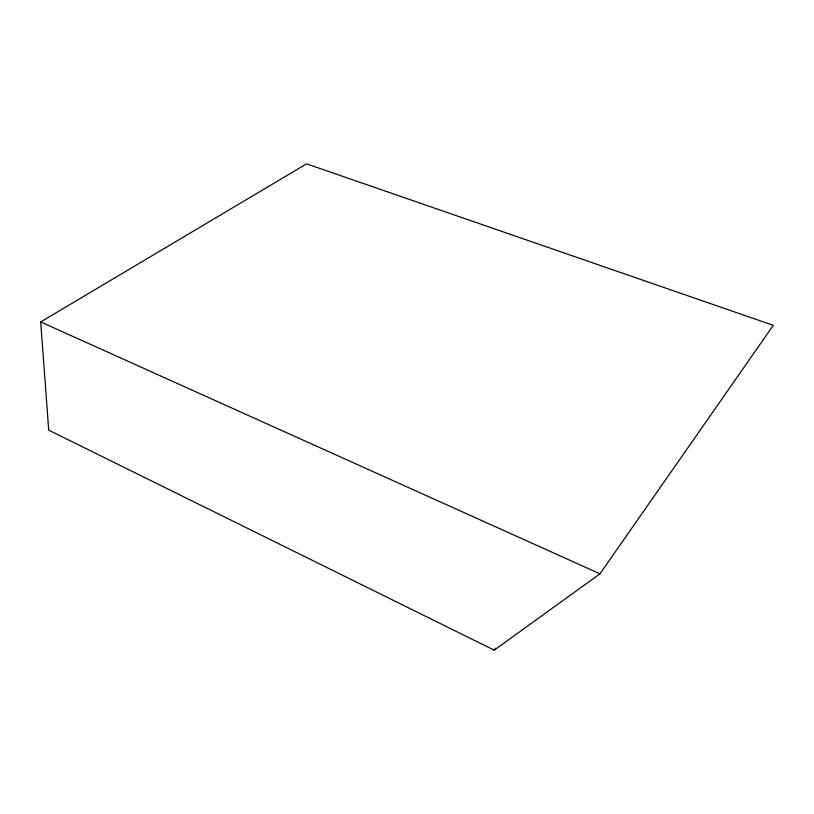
<?xml version="1.0" encoding="UTF-8"?>
<svg xmlns="http://www.w3.org/2000/svg" width="814" height="814" viewBox="0 0 814 814"><rect width="100%" height="100%" fill="white"/><g stroke="black" fill="none" stroke-linecap="round" stroke-linejoin="round"><path stroke-width="1.22" d="M599.979 573.819L773.3 325.335L306.563 163.848L40.7 321.947L48.708 430.138L494.2 650.152L599.979 573.819L40.7 321.947M494.2 650.152L495.716 648.117"/></g></svg>
